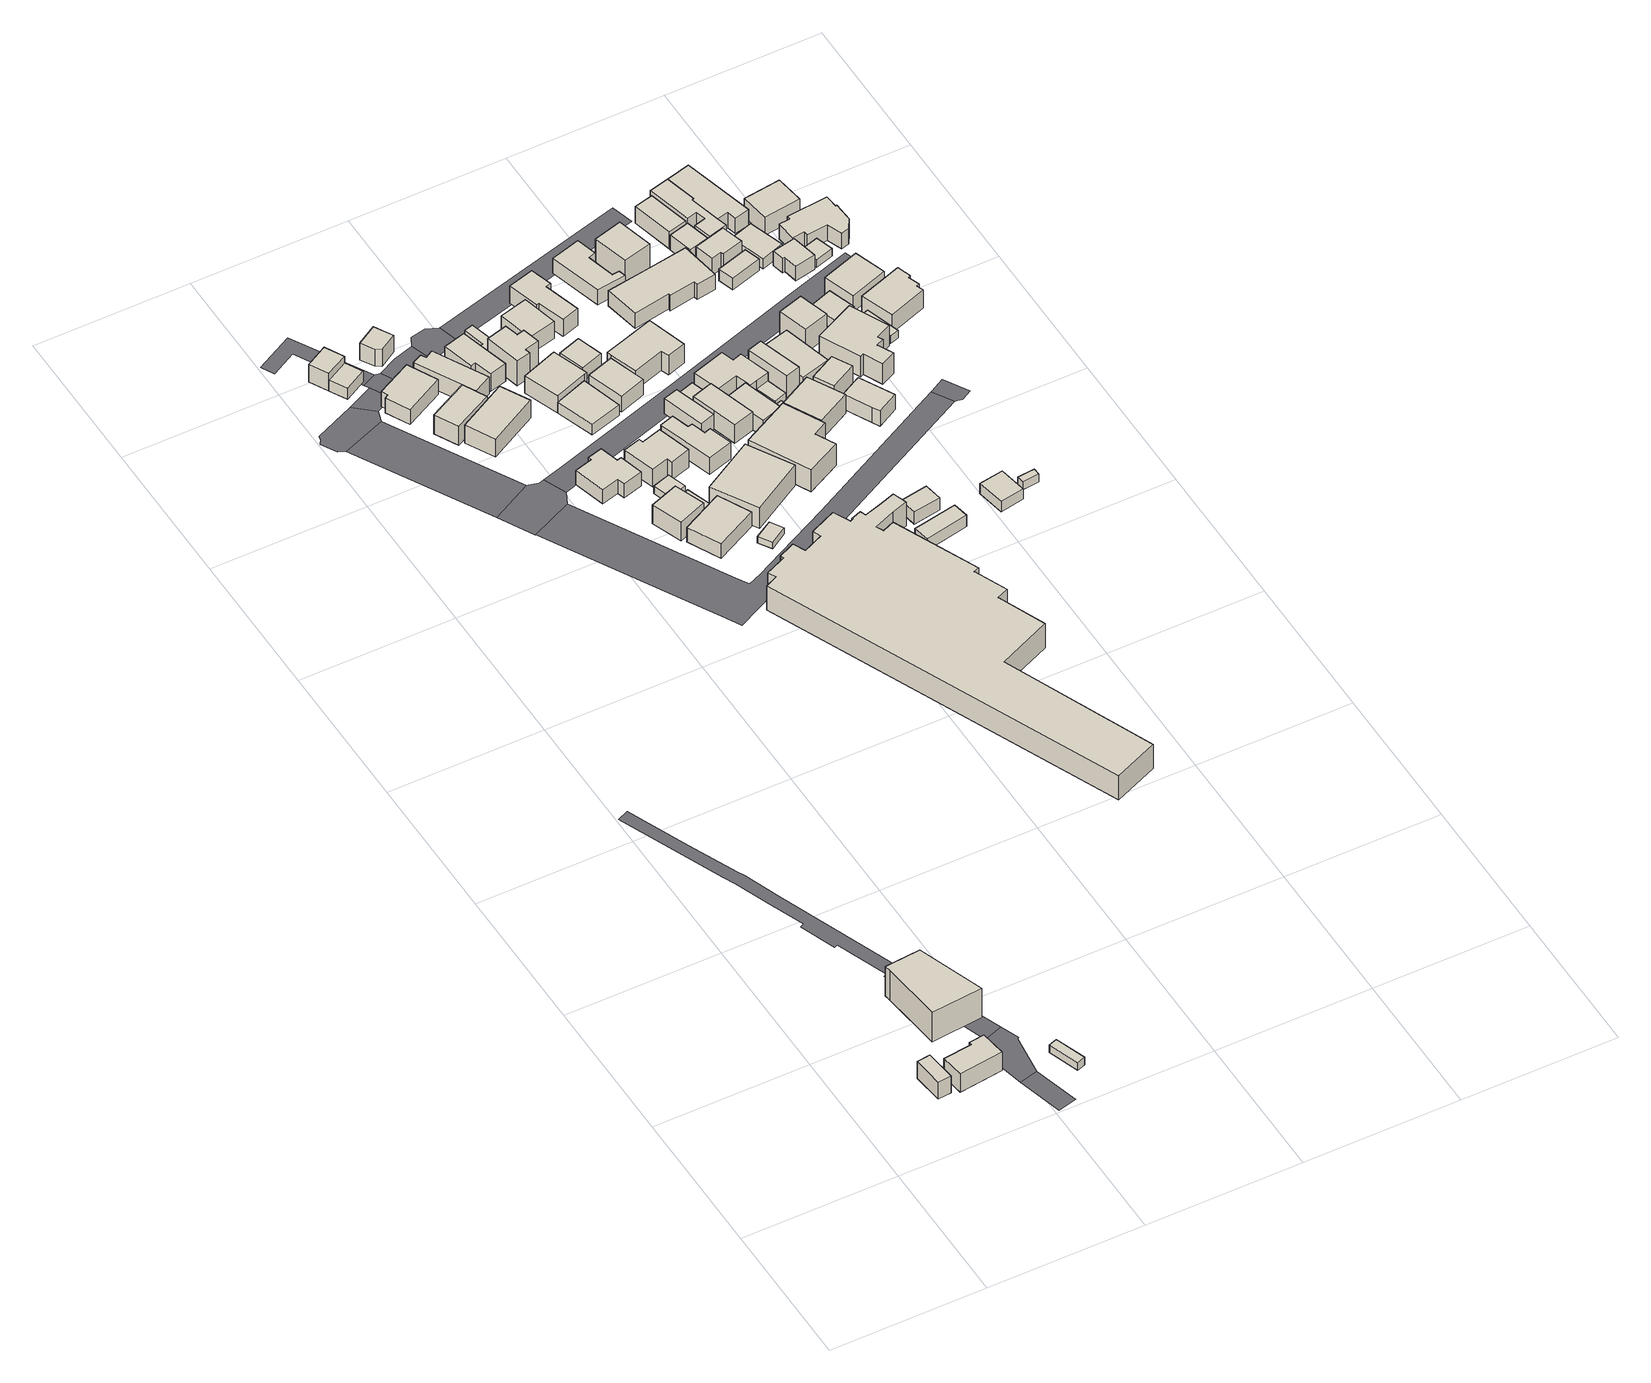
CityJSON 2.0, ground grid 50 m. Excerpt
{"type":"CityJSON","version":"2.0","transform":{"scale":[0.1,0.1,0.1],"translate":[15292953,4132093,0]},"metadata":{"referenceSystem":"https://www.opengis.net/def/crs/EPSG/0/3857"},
"CityObjects":{
"building1":{"type":"Building","attributes":{"measured_height":6.7,"year_of_construction":1989,"storeys_above_ground":2,"usage":"官公庁施設","districts_and_zones_type":"近隣商業地域"},"geometry":[{"type":"Solid","lod":"1","boundaries":[[[[0,1,2,3]],[[0,3,4,5]],[[3,2,6,4]],[[2,1,7,6]],[[1,0,5,7]],[[5,4,6,7]]]]}]},
"building2":{"type":"Building","attributes":{"measured_height":7.9,"year_of_construction":2015,"storeys_above_ground":2,"usage":"住宅","districts_and_zones_type":"近隣商業地域"},"geometry":[{"type":"Solid","lod":"1","boundaries":[[[[8,9,10,11,12,13]],[[8,13,14,15]],[[13,12,16,14]],[[12,11,17,16]],[[11,10,18,17]],[[10,9,19,18]],[[9,8,15,19]],[[15,14,16,17,18,19]]]]}]},
"building3":{"type":"Building","attributes":{"measured_height":14.8,"year_of_construction":1964,"storeys_above_ground":3,"usage":"業務施設","districts_and_zones_type":"準工業地域"},"geometry":[{"type":"Solid","lod":"1","boundaries":[[[[20,21,22,23,24,25]],[[20,25,26,27]],[[25,24,28,26]],[[24,23,29,28]],[[23,22,30,29]],[[22,21,31,30]],[[21,20,27,31]],[[27,26,28,29,30,31]]]]}]},
"building4":{"type":"Building","attributes":{"year_of_construction":2003,"storeys_above_ground":1,"usage":"運輸倉庫施設","districts_and_zones_type":"近隣商業地域"},"geometry":[{"type":"Solid","lod":"1","boundaries":[[[[32,33,34,35]],[[32,35,36,37]],[[35,34,38,36]],[[34,33,39,38]],[[33,32,37,39]],[[37,36,38,39]]]]}]},
"building5":{"type":"Building","attributes":{"measured_height":7.4,"year_of_construction":1968,"storeys_above_ground":2,"usage":"住宅","river_flooding_risk":{"豊川水系豊川":{"depth":1.97,"duration":5.6,"adminType":"国","scale":"L2（想定最大規模）"}},"districts_and_zones_type":"近隣商業地域"},"geometry":[{"type":"Solid","lod":"1","boundaries":[[[[40,41,42,43]],[[40,43,44,45]],[[43,42,46,44]],[[42,41,47,46]],[[41,40,45,47]],[[45,44,46,47]]]]}]},
"building6":{"type":"Building","attributes":{"measured_height":5.3,"year_of_construction":1949,"storeys_above_ground":1,"usage":"業務施設","river_flooding_risk":{"豊川水系豊川":{"depth":2.07,"duration":5.6,"adminType":"国","scale":"L2（想定最大規模）"}},"districts_and_zones_type":"近隣商業地域"},"geometry":[{"type":"Solid","lod":"1","boundaries":[[[[48,49,41,40]],[[48,40,50,51]],[[40,41,52,50]],[[41,49,53,52]],[[49,48,51,53]],[[51,50,52,53]]]]}]},
"building7":{"type":"Building","attributes":{"measured_height":7.7,"river_flooding_risk":{"豊川水系豊川":{"depth":1.54,"duration":4.39,"adminType":"国","scale":"L2（想定最大規模）"}}},"geometry":[{"type":"Solid","lod":"1","boundaries":[[[[54,55,56,57,58,59]],[[54,59,60,61]],[[59,58,62,60]],[[58,57,63,62]],[[57,56,64,63]],[[56,55,65,64]],[[55,54,61,65]],[[61,60,62,63,64,65]]]]}]},
"building8":{"type":"Building","attributes":{"measured_height":8.3,"year_of_construction":2018,"storeys_above_ground":2,"usage":"住宅","river_flooding_risk":{"豊川水系豊川":{"depth":1.65,"duration":4.39,"adminType":"国","scale":"L2（想定最大規模）"}},"districts_and_zones_type":"近隣商業地域"},"geometry":[{"type":"Solid","lod":"1","boundaries":[[[[66,67,68,69]],[[66,69,70,71]],[[69,68,72,70]],[[68,67,73,72]],[[67,66,71,73]],[[71,70,72,73]]]]}]},
"building9":{"type":"Building","attributes":{"measured_height":7.1,"year_of_construction":1974,"storeys_above_ground":2,"usage":"住宅","river_flooding_risk":{"豊川水系豊川":{"depth":1.95,"duration":5.95,"adminType":"国","scale":"L2（想定最大規模）"}},"districts_and_zones_type":"近隣商業地域"},"geometry":[{"type":"Solid","lod":"1","boundaries":[[[[74,75,76,77,78]],[[74,78,79,80]],[[78,77,81,79]],[[77,76,82,81]],[[76,75,83,82]],[[75,74,80,83]],[[80,79,81,82,83]]]]}]},
"building10":{"type":"Building","attributes":{"measured_height":7.7,"year_of_construction":1989,"storeys_above_ground":2,"usage":"住宅","river_flooding_risk":{"豊川水系豊川":{"depth":1.15,"duration":4.39,"adminType":"国","scale":"L2（想定最大規模）"}},"districts_and_zones_type":"近隣商業地域"},"geometry":[{"type":"Solid","lod":"1","boundaries":[[[[84,85,86,87]],[[84,87,88,89]],[[87,86,90,88]],[[86,85,91,90]],[[85,84,89,91]],[[89,88,90,91]]]]}]},
"building11":{"type":"Building","attributes":{"measured_height":7.7,"year_of_construction":1991,"storeys_above_ground":2,"usage":"住宅","river_flooding_risk":{"豊川水系豊川":{"depth":1.65,"duration":4.39,"adminType":"国","scale":"L2（想定最大規模）"}},"districts_and_zones_type":"近隣商業地域"},"geometry":[{"type":"Solid","lod":"1","boundaries":[[[[92,93,94,95,96,97]],[[92,97,98,99]],[[97,96,100,98]],[[96,95,101,100]],[[95,94,102,101]],[[94,93,103,102]],[[93,92,99,103]],[[99,98,100,101,102,103]]]]}]},
"building12":{"type":"Building","attributes":{"measured_height":7,"year_of_construction":1974,"storeys_above_ground":2,"usage":"住宅","river_flooding_risk":{"豊川水系豊川":{"depth":1.05,"duration":2.48,"adminType":"国","scale":"L2（想定最大規模）"}},"districts_and_zones_type":"近隣商業地域"},"geometry":[{"type":"Solid","lod":"1","boundaries":[[[[104,105,106,107,108,109,110,111,112,113]],[[104,113,114,115]],[[113,112,116,114]],[[112,111,117,116]],[[111,110,118,117]],[[110,109,119,118]],[[109,108,120,119]],[[108,107,121,120]],[[107,106,122,121]],[[106,105,123,122]],[[105,104,115,123]],[[115,114,116,117,118,119,120,121,122,123]]]]}]},
"building13":{"type":"Building","attributes":{"measured_height":8.6,"year_of_construction":1977,"storeys_above_ground":2,"usage":"住宅","river_flooding_risk":{"豊川水系豊川":{"depth":0.049,"duration":2.48,"adminType":"国","scale":"L2（想定最大規模）"}},"districts_and_zones_type":"近隣商業地域"},"geometry":[{"type":"Solid","lod":"1","boundaries":[[[[124,125,126,127]],[[124,127,128,129]],[[127,126,130,128]],[[126,125,131,130]],[[125,124,129,131]],[[129,128,130,131]]]]}]},
"building14":{"type":"Building","attributes":{"measured_height":8,"year_of_construction":1986,"storeys_above_ground":2,"usage":"住宅","districts_and_zones_type":"近隣商業地域"},"geometry":[{"type":"Solid","lod":"1","boundaries":[[[[132,133,134,135]],[[132,135,136,137]],[[135,134,138,136]],[[134,133,139,138]],[[133,132,137,139]],[[137,136,138,139]]]]}]},
"building15":{"type":"Building","attributes":{"measured_height":8.4,"river_flooding_risk":{"豊川水系豊川":{"depth":1.84,"duration":4.39,"adminType":"国","scale":"L2（想定最大規模）"}}},"geometry":[{"type":"Solid","lod":"1","boundaries":[[[[140,141,142,143,144,145]],[[140,145,146,147]],[[145,144,148,146]],[[144,143,149,148]],[[143,142,150,149]],[[142,141,151,150]],[[141,140,147,151]],[[147,146,148,149,150,151]]]]}]},
"building16":{"type":"Building","attributes":{"measured_height":2.9,"storeys_above_ground":1,"usage":"住宅","river_flooding_risk":{"豊川水系豊川":{"depth":0.949,"duration":2.48,"adminType":"国","scale":"L2（想定最大規模）"}},"districts_and_zones_type":"近隣商業地域"},"geometry":[{"type":"Solid","lod":"1","boundaries":[[[[152,153,154,155]],[[152,155,156,157]],[[155,154,158,156]],[[154,153,159,158]],[[153,152,157,159]],[[157,156,158,159]]]]}]},
"building17":{"type":"Building","attributes":{"measured_height":10.8,"year_of_construction":1918,"storeys_above_ground":1,"usage":"運輸倉庫施設","districts_and_zones_type":"商業地域"},"geometry":[{"type":"Solid","lod":"1","boundaries":[[[[160,161,162,163,164,165,166,167,168,169,170,171,172,173,174,175,176,177,178,179,180,181,182,183,184,185,186,187,188,189]],[[160,189,190,191]],[[189,188,192,190]],[[188,187,193,192]],[[187,186,194,193]],[[186,185,195,194]],[[185,184,196,195]],[[184,183,197,196]],[[183,182,198,197]],[[182,181,199,198]],[[181,180,200,199]],[[180,179,201,200]],[[179,178,202,201]],[[178,177,203,202]],[[177,176,204,203]],[[176,175,205,204]],[[175,174,206,205]],[[174,173,207,206]],[[173,172,208,207]],[[172,171,209,208]],[[171,170,210,209]],[[170,169,211,210]],[[169,168,212,211]],[[168,167,213,212]],[[167,166,214,213]],[[166,165,215,214]],[[165,164,216,215]],[[164,163,217,216]],[[163,162,218,217]],[[162,161,219,218]],[[161,160,191,219]],[[191,190,192,193,194,195,196,197,198,199,200,201,202,203,204,205,206,207,208,209,210,211,212,213,214,215,216,217,218,219]]]]}]},
"building18":{"type":"Building","attributes":{"measured_height":4.9,"storeys_above_ground":1,"usage":"住宅","river_flooding_risk":{"豊川水系豊川":{"depth":0.449,"duration":2.48,"adminType":"国","scale":"L2（想定最大規模）"}},"districts_and_zones_type":"近隣商業地域"},"geometry":[{"type":"Solid","lod":"1","boundaries":[[[[220,221,222,223]],[[220,223,224,225]],[[223,222,226,224]],[[222,221,227,226]],[[221,220,225,227]],[[225,224,226,227]]]]}]},
"building19":{"type":"Building","attributes":{"measured_height":7.7,"river_flooding_risk":{"豊川水系豊川":{"depth":0.949,"duration":2.48,"adminType":"国","scale":"L2（想定最大規模）"}}},"geometry":[{"type":"Solid","lod":"1","boundaries":[[[[228,229,230,231,232,233,234,235]],[[228,235,236,237]],[[235,234,238,236]],[[234,233,239,238]],[[233,232,240,239]],[[232,231,241,240]],[[231,230,242,241]],[[230,229,243,242]],[[229,228,237,243]],[[237,236,238,239,240,241,242,243]]]]}]},
"building20":{"type":"Building","attributes":{"measured_height":3.1,"storeys_above_ground":1,"usage":"商業施設","districts_and_zones_type":"近隣商業地域"},"geometry":[{"type":"Solid","lod":"1","boundaries":[[[[244,245,246,247]],[[244,247,248,249]],[[247,246,250,248]],[[246,245,251,250]],[[245,244,249,251]],[[249,248,250,251]]]]}]},
"building21":{"type":"Building","attributes":{"measured_height":3,"storeys_above_ground":1,"usage":"住宅","river_flooding_risk":{"豊川水系豊川":{"depth":1.85,"duration":3.98,"adminType":"国","scale":"L2（想定最大規模）"}},"districts_and_zones_type":"近隣商業地域"},"geometry":[{"type":"Solid","lod":"1","boundaries":[[[[252,253,254,255,256,257]],[[252,257,258,259]],[[257,256,260,258]],[[256,255,261,260]],[[255,254,262,261]],[[254,253,263,262]],[[253,252,259,263]],[[259,258,260,261,262,263]]]]}]},
"building22":{"type":"Building","attributes":{"measured_height":10.3,"year_of_construction":1975,"storeys_above_ground":3,"usage":"住宅","river_flooding_risk":{"豊川水系豊川":{"depth":1.75,"duration":3.98,"adminType":"国","scale":"L2（想定最大規模）"}},"districts_and_zones_type":"近隣商業地域"},"geometry":[{"type":"Solid","lod":"1","boundaries":[[[[264,265,266,267,268,269,270,271]],[[264,271,272,273]],[[271,270,274,272]],[[270,269,275,274]],[[269,268,276,275]],[[268,267,277,276]],[[267,266,278,277]],[[266,265,279,278]],[[265,264,273,279]],[[273,272,274,275,276,277,278,279]]]]}]},
"building23":{"type":"Building","attributes":{"measured_height":5.1,"storeys_above_ground":1,"usage":"商業施設","river_flooding_risk":{"豊川水系豊川":{"depth":1.35,"duration":3.61,"adminType":"国","scale":"L2（想定最大規模）"}},"districts_and_zones_type":"近隣商業地域"},"geometry":[{"type":"Solid","lod":"1","boundaries":[[[[280,281,282,283]],[[280,283,284,285]],[[283,282,286,284]],[[282,281,287,286]],[[281,280,285,287]],[[285,284,286,287]]]]}]},
"building24":{"type":"Building","attributes":{"measured_height":6.8,"river_flooding_risk":{"豊川水系豊川":{"depth":1.25,"duration":3.98,"adminType":"国","scale":"L2（想定最大規模）"}}},"geometry":[{"type":"Solid","lod":"1","boundaries":[[[[288,283,282,289,290]],[[288,290,291,292]],[[290,289,293,291]],[[289,282,294,293]],[[282,283,295,294]],[[283,288,292,295]],[[292,291,293,294,295]]]]}]},
"building25":{"type":"Building","attributes":{"measured_height":8.8,"year_of_construction":1989,"storeys_above_ground":2,"usage":"商業施設","river_flooding_risk":{"豊川水系豊川":{"depth":0.157,"duration":1.46,"adminType":"国","scale":"L2（想定最大規模）"}},"districts_and_zones_type":"近隣商業地域"},"geometry":[{"type":"Solid","lod":"1","boundaries":[[[[296,297,298,299]],[[296,299,300,301]],[[299,298,302,300]],[[298,297,303,302]],[[297,296,301,303]],[[301,300,302,303]]]]}]},
"building26":{"type":"Building","attributes":{"measured_height":7.8,"year_of_construction":2004,"storeys_above_ground":2,"usage":"住宅","river_flooding_risk":{"豊川水系豊川":{"depth":1.16,"duration":1.46,"adminType":"国","scale":"L2（想定最大規模）"}},"districts_and_zones_type":"近隣商業地域"},"geometry":[{"type":"Solid","lod":"1","boundaries":[[[[304,305,306,307,308,309,310,311]],[[304,311,312,313]],[[311,310,314,312]],[[310,309,315,314]],[[309,308,316,315]],[[308,307,317,316]],[[307,306,318,317]],[[306,305,319,318]],[[305,304,313,319]],[[313,312,314,315,316,317,318,319]]]]}]},
"building27":{"type":"Building","attributes":{"measured_height":7.1,"year_of_construction":2014,"storeys_above_ground":2,"usage":"住宅","river_flooding_risk":{"豊川水系豊川":{"depth":1.75,"duration":3.98,"adminType":"国","scale":"L2（想定最大規模）"}},"districts_and_zones_type":"近隣商業地域"},"geometry":[{"type":"Solid","lod":"1","boundaries":[[[[320,321,322,323]],[[320,323,324,325]],[[323,322,326,324]],[[322,321,327,326]],[[321,320,325,327]],[[325,324,326,327]]]]}]},
"building28":{"type":"Building","attributes":{"measured_height":6.5,"year_of_construction":1966,"storeys_above_ground":1,"usage":"共同住宅","river_flooding_risk":{"豊川水系豊川":{"depth":1.35,"duration":3.61,"adminType":"国","scale":"L2（想定最大規模）"}},"districts_and_zones_type":"近隣商業地域"},"geometry":[{"type":"Solid","lod":"1","boundaries":[[[[328,329,330,331,332]],[[328,332,333,334]],[[332,331,335,333]],[[331,330,336,335]],[[330,329,337,336]],[[329,328,334,337]],[[334,333,335,336,337]]]]}]},
"building29":{"type":"Building","attributes":{"measured_height":6.1,"year_of_construction":1956,"storeys_above_ground":2,"usage":"住宅","river_flooding_risk":{"豊川水系豊川":{"depth":1.55,"duration":3.98,"adminType":"国","scale":"L2（想定最大規模）"}},"districts_and_zones_type":"近隣商業地域"},"geometry":[{"type":"Solid","lod":"1","boundaries":[[[[338,339,340,341]],[[338,341,342,343]],[[341,340,344,342]],[[340,339,345,344]],[[339,338,343,345]],[[343,342,344,345]]]]}]},
"building30":{"type":"Building","attributes":{"measured_height":6.6,"year_of_construction":1966,"storeys_above_ground":1,"usage":"住宅","river_flooding_risk":{"豊川水系豊川":{"depth":1.16,"duration":3.64,"adminType":"国","scale":"L2（想定最大規模）"}},"districts_and_zones_type":"近隣商業地域"},"geometry":[{"type":"Solid","lod":"1","boundaries":[[[[346,347,348,349,350]],[[346,350,351,352]],[[350,349,353,351]],[[349,348,354,353]],[[348,347,355,354]],[[347,346,352,355]],[[352,351,353,354,355]]]]}]},
"building31":{"type":"Building","attributes":{"measured_height":7.5,"year_of_construction":1960,"storeys_above_ground":2,"usage":"住宅","river_flooding_risk":{"豊川水系豊川":{"depth":1.97,"duration":5.02,"adminType":"国","scale":"L2（想定最大規模）"}},"districts_and_zones_type":"近隣商業地域"},"geometry":[{"type":"Solid","lod":"1","boundaries":[[[[356,357,358,359,360,361,362,363]],[[356,363,364,365]],[[363,362,366,364]],[[362,361,367,366]],[[361,360,368,367]],[[360,359,369,368]],[[359,358,370,369]],[[358,357,371,370]],[[357,356,365,371]],[[365,364,366,367,368,369,370,371]]]]}]},
"building32":{"type":"Building","attributes":{"measured_height":7.5,"storeys_above_ground":1,"usage":"住宅","river_flooding_risk":{"豊川水系豊川":{"depth":1.46,"duration":3.64,"adminType":"国","scale":"L2（想定最大規模）"}},"districts_and_zones_type":"近隣商業地域"},"geometry":[{"type":"Solid","lod":"1","boundaries":[[[[372,346,350,373]],[[372,373,374,375]],[[373,350,376,374]],[[350,346,377,376]],[[346,372,375,377]],[[375,374,376,377]]]]}]},
"building33":{"type":"Building","attributes":{"measured_height":8.6,"year_of_construction":1979,"storeys_above_ground":2,"usage":"住宅","river_flooding_risk":{"豊川水系豊川":{"depth":1.16,"duration":3.64,"adminType":"国","scale":"L2（想定最大規模）"}},"districts_and_zones_type":"近隣商業地域"},"geometry":[{"type":"Solid","lod":"1","boundaries":[[[[378,379,380,381,382,383,384]],[[378,384,385,386]],[[384,383,387,385]],[[383,382,388,387]],[[382,381,389,388]],[[381,380,390,389]],[[380,379,391,390]],[[379,378,386,391]],[[386,385,387,388,389,390,391]]]]}]},
"building34":{"type":"Building","attributes":{"measured_height":8.2,"year_of_construction":1981,"storeys_above_ground":2,"usage":"業務施設","river_flooding_risk":{"豊川水系豊川":{"depth":1.37,"duration":4.07,"adminType":"国","scale":"L2（想定最大規模）"}},"districts_and_zones_type":"近隣商業地域"},"geometry":[{"type":"Solid","lod":"1","boundaries":[[[[392,393,394,328,332,395,396]],[[392,396,397,398]],[[396,395,399,397]],[[395,332,400,399]],[[332,328,401,400]],[[328,394,402,401]],[[394,393,403,402]],[[393,392,398,403]],[[398,397,399,400,401,402,403]]]]}]},
"building35":{"type":"Building","attributes":{"measured_height":10.5,"year_of_construction":1997,"storeys_above_ground":3,"usage":"業務施設","river_flooding_risk":{"豊川水系豊川":{"depth":0.257,"duration":1.46,"adminType":"国","scale":"L2（想定最大規模）"}},"districts_and_zones_type":"近隣商業地域"},"geometry":[{"type":"Solid","lod":"1","boundaries":[[[[404,405,406,407,408,409]],[[404,409,410,411]],[[409,408,412,410]],[[408,407,413,412]],[[407,406,414,413]],[[406,405,415,414]],[[405,404,411,415]],[[411,410,412,413,414,415]]]]}]},
"building36":{"type":"Building","attributes":{"measured_height":4.6,"storeys_above_ground":1,"usage":"運輸倉庫施設","districts_and_zones_type":"商業地域"},"geometry":[{"type":"Solid","lod":"1","boundaries":[[[[416,417,418,419]],[[416,419,420,421]],[[419,418,422,420]],[[418,417,423,422]],[[417,416,421,423]],[[421,420,422,423]]]]}]},
"building37":{"type":"Building","attributes":{"measured_height":7.6,"year_of_construction":1984,"storeys_above_ground":2,"usage":"住宅","river_flooding_risk":{"豊川水系豊川":{"depth":1.16,"duration":3.64,"adminType":"国","scale":"L2（想定最大規模）"}},"districts_and_zones_type":"近隣商業地域"},"geometry":[{"type":"Solid","lod":"1","boundaries":[[[[424,425,426,427,428,429]],[[424,429,430,431]],[[429,428,432,430]],[[428,427,433,432]],[[427,426,434,433]],[[426,425,435,434]],[[425,424,431,435]],[[431,430,432,433,434,435]]]]}]},
"building38":{"type":"Building","attributes":{"measured_height":4.8,"storeys_above_ground":1,"usage":"運輸倉庫施設","districts_and_zones_type":"商業地域"},"geometry":[{"type":"Solid","lod":"1","boundaries":[[[[436,437,438,439]],[[436,439,440,441]],[[439,438,442,440]],[[438,437,443,442]],[[437,436,441,443]],[[441,440,442,443]]]]}]},
"building39":{"type":"Building","attributes":{"measured_height":7.9,"river_flooding_risk":{"豊川水系豊川":{"depth":1.36,"duration":3.64,"adminType":"国","scale":"L2（想定最大規模）"}}},"geometry":[{"type":"Solid","lod":"1","boundaries":[[[[444,445,446,447,448,449,450,451,452,453,454]],[[444,454,455,456]],[[454,453,457,455]],[[453,452,458,457]],[[452,451,459,458]],[[451,450,460,459]],[[450,449,461,460]],[[449,448,462,461]],[[448,447,463,462]],[[447,446,464,463]],[[446,445,465,464]],[[445,444,456,465]],[[456,455,457,458,459,460,461,462,463,464,465]]]]}]},
"building40":{"type":"Building","attributes":{"measured_height":3.4,"river_flooding_risk":{"豊川水系豊川":{"depth":0.975,"adminType":"国","scale":"L2（想定最大規模）"}}},"geometry":[{"type":"Solid","lod":"1","boundaries":[[[[466,467,468,469]],[[466,469,470,471]],[[469,468,472,470]],[[468,467,473,472]],[[467,466,471,473]],[[471,470,472,473]]]]}]},
"building41":{"type":"Building","attributes":{"measured_height":6.8,"river_flooding_risk":{"豊川水系豊川":{"depth":1.97,"duration":5.05,"adminType":"国","scale":"L2（想定最大規模）"}}},"geometry":[{"type":"Solid","lod":"1","boundaries":[[[[474,475,476,477,478,479,480,481]],[[474,481,482,483]],[[481,480,484,482]],[[480,479,485,484]],[[479,478,486,485]],[[478,477,487,486]],[[477,476,488,487]],[[476,475,489,488]],[[475,474,483,489]],[[483,482,484,485,486,487,488,489]]]]}]},
"building42":{"type":"Building","attributes":{"measured_height":3.9,"year_of_construction":1966,"storeys_above_ground":1,"usage":"住宅","river_flooding_risk":{"豊川水系豊川":{"depth":1.19,"duration":3.3,"adminType":"国","scale":"L2（想定最大規模）"}},"districts_and_zones_type":"近隣商業地域"},"geometry":[{"type":"Solid","lod":"1","boundaries":[[[[490,491,492,493]],[[490,493,494,495]],[[493,492,496,494]],[[492,491,497,496]],[[491,490,495,497]],[[495,494,496,497]]]]}]},
"building43":{"type":"Building","attributes":{"measured_height":8.8,"year_of_construction":1989,"storeys_above_ground":2,"usage":"住宅","river_flooding_risk":{"豊川水系豊川":{"depth":0.175,"adminType":"国","scale":"L2（想定最大規模）"}},"districts_and_zones_type":"近隣商業地域"},"geometry":[{"type":"Solid","lod":"1","boundaries":[[[[498,499,500,501]],[[498,501,502,503]],[[501,500,504,502]],[[500,499,505,504]],[[499,498,503,505]],[[503,502,504,505]]]]}]},
"building44":{"type":"Building","attributes":{"measured_height":9.6,"river_flooding_risk":{"豊川水系豊川":{"depth":1.29,"duration":3.3,"adminType":"国","scale":"L2（想定最大規模）"}}},"geometry":[{"type":"Solid","lod":"1","boundaries":[[[[506,507,508,509]],[[506,509,510,511]],[[509,508,512,510]],[[508,507,513,512]],[[507,506,511,513]],[[511,510,512,513]]]]}]},
"building45":{"type":"Building","attributes":{"measured_height":7.2,"river_flooding_risk":{"豊川水系豊川":{"depth":1.67,"duration":4.07,"adminType":"国","scale":"L2（想定最大規模）"}}},"geometry":[{"type":"Solid","lod":"1","boundaries":[[[[514,515,516,517,518,519,520,521,522]],[[514,522,523,524]],[[522,521,525,523]],[[521,520,526,525]],[[520,519,527,526]],[[519,518,528,527]],[[518,517,529,528]],[[517,516,530,529]],[[516,515,531,530]],[[515,514,524,531]],[[524,523,525,526,527,528,529,530,531]]]]}]},
"building46":{"type":"Building","attributes":{"measured_height":13.9,"year_of_construction":1985,"storeys_above_ground":3,"usage":"住宅","river_flooding_risk":{"豊川水系豊川":{"depth":1.57,"duration":5.05,"adminType":"国","scale":"L2（想定最大規模）"}},"districts_and_zones_type":"近隣商業地域"},"geometry":[{"type":"Solid","lod":"1","boundaries":[[[[532,533,534,535]],[[532,535,536,537]],[[535,534,538,536]],[[534,533,539,538]],[[533,532,537,539]],[[537,536,538,539]]]]}]},
"building47":{"type":"Building","attributes":{"measured_height":4.5,"storeys_above_ground":1,"usage":"運輸倉庫施設","districts_and_zones_type":"商業地域"},"geometry":[{"type":"Solid","lod":"1","boundaries":[[[[540,541,542,543]],[[540,543,544,545]],[[543,542,546,544]],[[542,541,547,546]],[[541,540,545,547]],[[545,544,546,547]]]]}]},
"building48":{"type":"Building","attributes":{"measured_height":7.1,"year_of_construction":1965,"storeys_above_ground":2,"usage":"住宅","river_flooding_risk":{"豊川水系豊川":{"depth":1.29,"duration":3.3,"adminType":"国","scale":"L2（想定最大規模）"}},"districts_and_zones_type":"近隣商業地域"},"geometry":[{"type":"Solid","lod":"1","boundaries":[[[[548,549,550,551]],[[548,551,552,553]],[[551,550,554,552]],[[550,549,555,554]],[[549,548,553,555]],[[553,552,554,555]]]]}]},
"building49":{"type":"Building","attributes":{"measured_height":8.4,"year_of_construction":1996,"storeys_above_ground":2,"usage":"住宅","river_flooding_risk":{"豊川水系豊川":{"depth":0.475,"adminType":"国","scale":"L2（想定最大規模）"}},"districts_and_zones_type":"近隣商業地域"},"geometry":[{"type":"Solid","lod":"1","boundaries":[[[[556,557,558,559]],[[556,559,560,561]],[[559,558,562,560]],[[558,557,563,562]],[[557,556,561,563]],[[561,560,562,563]]]]}]},
"building50":{"type":"Building","attributes":{"measured_height":6.9,"year_of_construction":1984,"storeys_above_ground":2,"usage":"住宅","river_flooding_risk":{"豊川水系豊川":{"depth":0.075,"adminType":"国","scale":"L2（想定最大規模）"}},"districts_and_zones_type":"近隣商業地域"},"geometry":[{"type":"Solid","lod":"1","boundaries":[[[[564,565,566,567,568]],[[564,568,569,570]],[[568,567,571,569]],[[567,566,572,571]],[[566,565,573,572]],[[565,564,570,573]],[[570,569,571,572,573]]]]}]},
"building51":{"type":"Building","attributes":{"measured_height":3.1},"geometry":[{"type":"Solid","lod":"1","boundaries":[[[[574,575,576,577]],[[574,577,578,579]],[[577,576,580,578]],[[576,575,581,580]],[[575,574,579,581]],[[579,578,580,581]]]]}]},
"building52":{"type":"Building","attributes":{"measured_height":9.5,"year_of_construction":2009,"storeys_above_ground":3,"usage":"住宅","river_flooding_risk":{"豊川水系豊川":{"depth":1.39,"duration":3.3,"adminType":"国","scale":"L2（想定最大規模）"}},"districts_and_zones_type":"近隣商業地域"},"geometry":[{"type":"Solid","lod":"1","boundaries":[[[[582,583,584,585]],[[582,585,586,587]],[[585,584,588,586]],[[584,583,589,588]],[[583,582,587,589]],[[587,586,588,589]]]]}]},
"building53":{"type":"Building","attributes":{"measured_height":7.8,"storeys_above_ground":2,"usage":"商業施設","river_flooding_risk":{"豊川水系豊川":{"depth":1.78,"duration":4.36,"adminType":"国","scale":"L2（想定最大規模）"}},"districts_and_zones_type":"近隣商業地域"},"geometry":[{"type":"Solid","lod":"1","boundaries":[[[[590,591,592,593]],[[590,593,594,595]],[[593,592,596,594]],[[592,591,597,596]],[[591,590,595,597]],[[595,594,596,597]]]]}]},
"building54":{"type":"Building","attributes":{"measured_height":7.2,"year_of_construction":1989,"storeys_above_ground":2,"usage":"商業施設","river_flooding_risk":{"豊川水系豊川":{"depth":1.68,"duration":4.36,"adminType":"国","scale":"L2（想定最大規模）"}},"districts_and_zones_type":"近隣商業地域"},"geometry":[{"type":"Solid","lod":"1","boundaries":[[[[598,599,600,601]],[[598,601,602,603]],[[601,600,604,602]],[[600,599,605,604]],[[599,598,603,605]],[[603,602,604,605]]]]}]},
"building55":{"type":"Building","attributes":{"measured_height":9.3,"year_of_construction":2006,"storeys_above_ground":2,"usage":"住宅","river_flooding_risk":{"豊川水系豊川":{"depth":0.686,"duration":3.3,"adminType":"国","scale":"L2（想定最大規模）"}},"districts_and_zones_type":"近隣商業地域"},"geometry":[{"type":"Solid","lod":"1","boundaries":[[[[606,607,608,609,610,611,612,613,614,615]],[[606,615,616,617]],[[615,614,618,616]],[[614,613,619,618]],[[613,612,620,619]],[[612,611,621,620]],[[611,610,622,621]],[[610,609,623,622]],[[609,608,624,623]],[[608,607,625,624]],[[607,606,617,625]],[[617,616,618,619,620,621,622,623,624,625]]]]}]},
"building56":{"type":"Building","attributes":{"measured_height":7,"river_flooding_risk":{"豊川水系豊川":{"depth":1.59,"duration":3.91,"adminType":"国","scale":"L2（想定最大規模）"}}},"geometry":[{"type":"Solid","lod":"1","boundaries":[[[[626,627,628,629]],[[626,629,630,631]],[[629,628,632,630]],[[628,627,633,632]],[[627,626,631,633]],[[631,630,632,633]]]]}]},
"building57":{"type":"Building","attributes":{"measured_height":7.3,"year_of_construction":2018,"storeys_above_ground":2,"usage":"住宅","river_flooding_risk":{"豊川水系豊川":{"depth":1.49,"duration":3.91,"adminType":"国","scale":"L2（想定最大規模）"}},"districts_and_zones_type":"近隣商業地域"},"geometry":[{"type":"Solid","lod":"1","boundaries":[[[[634,635,636,637,638,639]],[[634,639,640,641]],[[639,638,642,640]],[[638,637,643,642]],[[637,636,644,643]],[[636,635,645,644]],[[635,634,641,645]],[[641,640,642,643,644,645]]]]}]},
"building58":{"type":"Building","attributes":{"measured_height":7.3,"river_flooding_risk":{"豊川水系豊川":{"depth":1.68,"duration":4.36,"adminType":"国","scale":"L2（想定最大規模）"}}},"geometry":[{"type":"Solid","lod":"1","boundaries":[[[[646,647,648,649,650,651,652,653,654,655,656]],[[646,656,657,658]],[[656,655,659,657]],[[655,654,660,659]],[[654,653,661,660]],[[653,652,662,661]],[[652,651,663,662]],[[651,650,664,663]],[[650,649,665,664]],[[649,648,666,665]],[[648,647,667,666]],[[647,646,658,667]],[[658,657,659,660,661,662,663,664,665,666,667]]]]}]},
"building59":{"type":"Building","attributes":{"measured_height":5.4,"year_of_construction":2020,"storeys_above_ground":1,"usage":"住宅","river_flooding_risk":{"豊川水系豊川":{"depth":1.49,"duration":2.8,"adminType":"国","scale":"L2（想定最大規模）"}},"districts_and_zones_type":"近隣商業地域"},"geometry":[{"type":"Solid","lod":"1","boundaries":[[[[668,669,670,671]],[[668,671,672,673]],[[671,670,674,672]],[[670,669,675,674]],[[669,668,673,675]],[[673,672,674,675]]]]}]},
"building60":{"type":"Building","attributes":{"measured_height":4.7,"year_of_construction":1982,"storeys_above_ground":1,"usage":"店舗等併用住宅","river_flooding_risk":{"豊川水系豊川":{"depth":1.39,"duration":3.91,"adminType":"国","scale":"L2（想定最大規模）"}},"districts_and_zones_type":"近隣商業地域"},"geometry":[{"type":"Solid","lod":"1","boundaries":[[[[676,677,678,679]],[[676,679,680,681]],[[679,678,682,680]],[[678,677,683,682]],[[677,676,681,683]],[[681,680,682,683]]]]}]},
"building61":{"type":"Building","attributes":{"measured_height":3.6,"year_of_construction":2004,"storeys_above_ground":1,"usage":"住宅","river_flooding_risk":{"豊川水系豊川":{"depth":0.19,"duration":2.8,"adminType":"国","scale":"L2（想定最大規模）"}},"districts_and_zones_type":"近隣商業地域"},"geometry":[{"type":"Solid","lod":"1","boundaries":[[[[684,685,686,687]],[[684,687,688,689]],[[687,686,690,688]],[[686,685,691,690]],[[685,684,689,691]],[[689,688,690,691]]]]}]},
"building62":{"type":"Building","attributes":{"measured_height":6.1,"river_flooding_risk":{"豊川水系豊川":{"depth":1.39,"duration":4.09,"adminType":"国","scale":"L2（想定最大規模）"}}},"geometry":[{"type":"Solid","lod":"1","boundaries":[[[[692,693,694,695,696,697]],[[692,697,698,699]],[[697,696,700,698]],[[696,695,701,700]],[[695,694,702,701]],[[694,693,703,702]],[[693,692,699,703]],[[699,698,700,701,702,703]]]]}]},
"building63":{"type":"Building","attributes":{"measured_height":6.8,"river_flooding_risk":{"豊川水系豊川":{"depth":1.58,"duration":4.36,"adminType":"国","scale":"L2（想定最大規模）"}}},"geometry":[{"type":"Solid","lod":"1","boundaries":[[[[704,705,706,648,647,646,656,707]],[[704,707,708,709]],[[707,656,657,708]],[[656,646,658,657]],[[646,647,667,658]],[[647,648,666,667]],[[648,706,710,666]],[[706,705,711,710]],[[705,704,709,711]],[[709,708,657,658,667,666,710,711]]]]}]},
"building64":{"type":"Building","attributes":{"measured_height":7.2,"year_of_construction":2007,"storeys_above_ground":2,"usage":"住宅","river_flooding_risk":{"豊川水系豊川":{"depth":1.49,"duration":2.8,"adminType":"国","scale":"L2（想定最大規模）"}},"districts_and_zones_type":"近隣商業地域"},"geometry":[{"type":"Solid","lod":"1","boundaries":[[[[712,713,714,715]],[[712,715,716,717]],[[715,714,718,716]],[[714,713,719,718]],[[713,712,717,719]],[[717,716,718,719]]]]}]},
"building65":{"type":"Building","attributes":{"measured_height":8.1,"year_of_construction":1982,"storeys_above_ground":2,"usage":"住宅","river_flooding_risk":{"豊川水系豊川":{"depth":0.99,"duration":2.8,"adminType":"国","scale":"L2（想定最大規模）"}},"districts_and_zones_type":"近隣商業地域"},"geometry":[{"type":"Solid","lod":"1","boundaries":[[[[720,721,722,723,724,725,726,727]],[[720,727,728,729]],[[727,726,730,728]],[[726,725,731,730]],[[725,724,732,731]],[[724,723,733,732]],[[723,722,734,733]],[[722,721,735,734]],[[721,720,729,735]],[[729,728,730,731,732,733,734,735]]]]}]},
"building66":{"type":"Building","attributes":{"measured_height":4.6,"year_of_construction":1955,"storeys_above_ground":1,"usage":"住宅","river_flooding_risk":{"豊川水系豊川":{"depth":1.59,"duration":4.09,"adminType":"国","scale":"L2（想定最大規模）"}},"districts_and_zones_type":"近隣商業地域"},"geometry":[{"type":"Solid","lod":"1","boundaries":[[[[736,737,738,739]],[[736,739,740,741]],[[739,738,742,740]],[[738,737,743,742]],[[737,736,741,743]],[[741,740,742,743]]]]}]},
"building67":{"type":"Building","attributes":{"measured_height":7.9,"river_flooding_risk":{"豊川水系豊川":{"depth":1.69,"duration":4.27,"adminType":"国","scale":"L2（想定最大規模）"}}},"geometry":[{"type":"Solid","lod":"1","boundaries":[[[[744,745,746,747]],[[744,747,748,749]],[[747,746,750,748]],[[746,745,751,750]],[[745,744,749,751]],[[749,748,750,751]]]]}]},
"building68":{"type":"Building","attributes":{"measured_height":7.2,"river_flooding_risk":{"豊川水系豊川":{"depth":1.49,"duration":4.09,"adminType":"国","scale":"L2（想定最大規模）"}}},"geometry":[{"type":"Solid","lod":"1","boundaries":[[[[752,753,754,755,756,757,758,759,760,761,762,763,764]],[[752,764,765,766]],[[764,763,767,765]],[[763,762,768,767]],[[762,761,769,768]],[[761,760,770,769]],[[760,759,771,770]],[[759,758,772,771]],[[758,757,773,772]],[[757,756,774,773]],[[756,755,775,774]],[[755,754,776,775]],[[754,753,777,776]],[[753,752,766,777]],[[766,765,767,768,769,770,771,772,773,774,775,776,777]]]]}]},
"road1":{"type":"Road","geometry":[{"type":"MultiSurface","lod":"1","boundaries":[[[778,779,780,781]]]}]},
"road2":{"type":"Road","geometry":[{"type":"MultiSurface","lod":"1","boundaries":[[[782,783,784,785,786,787,788,789,790,791,792,793,794,795,796,797,798,799]]]}]},
"road3":{"type":"Road","geometry":[{"type":"MultiSurface","lod":"1","boundaries":[[[800,796,795,801,802,803,780,779,804]]]}]},
"road4":{"type":"Road","geometry":[{"type":"MultiSurface","lod":"1","boundaries":[[[805,806,807,808,809,810,811,812]]]}]},
"road5":{"type":"Road","geometry":[{"type":"MultiSurface","lod":"1","boundaries":[[[813,812,811,814]]]}]},
"road6":{"type":"Road","geometry":[{"type":"MultiSurface","lod":"1","boundaries":[[[815,816,817,818,819,820]]]}]},
"road7":{"type":"Road","geometry":[{"type":"MultiSurface","lod":"1","boundaries":[[[821,822,806,805]]]}]},
"road8":{"type":"Road","geometry":[{"type":"MultiSurface","lod":"1","boundaries":[[[823,813,814,824,825,826,827]]]}]},
"road9":{"type":"Road","geometry":[{"type":"MultiSurface","lod":"1","boundaries":[[[828,815,820,822,821,829]]]}]},
"road10":{"type":"Road","geometry":[{"type":"MultiSurface","lod":"1","boundaries":[[[830,831,832,828,829,833]]]}]},
"road11":{"type":"Road","geometry":[{"type":"MultiSurface","lod":"1","boundaries":[[[834,835,836,831,830,837]]]}]},
"road12":{"type":"Road","geometry":[{"type":"MultiSurface","lod":"1","boundaries":[[[838,825,824,839,840,841,842,843,844,845,846,847,848,849,850,851]]]}]},
"road13":{"type":"Road","geometry":[{"type":"MultiSurface","lod":"1","boundaries":[[[852,853,834,837]]]}]},
"road14":{"type":"Road","geometry":[{"type":"MultiSurface","lod":"1","boundaries":[[[854,855,856,857,858,827,826]]]}]},
"road15":{"type":"Road","geometry":[{"type":"MultiSurface","lod":"1","boundaries":[[[859,860,861,847,846,862,863,864,865]]]}]}
},
"vertices":[
[245,140,84],[202,135,84],[191,235,84],[234,240,84],[234,240,150],[245,140,150],[191,235,150],[202,135,150],
[412,148,83],[268,130,83],[259,205,83],[352,216,83],[351,226,83],[401,232,83],[401,232,154],[412,148,154],[351,226,154],[352,216,154],[259,205,154],[268,130,154],
[463,354,84],[297,338,84],[296,341,84],[274,539,84],[272,559,84],[387,569,84],[387,569,199],[463,354,199],[272,559,199],[274,539,199],[296,341,199],[297,338,199],
[626,65,72],[599,55,72],[565,155,72],[592,164,72],[592,164,102],[626,65,102],[565,155,102],[599,55,102],
[190,3468,18],[119,3430,18],[88,3489,18],[158,3527,18],[158,3527,86],[190,3468,86],[88,3489,86],[119,3430,86],
[219,3414,18],[149,3376,18],[190,3468,61],[219,3414,61],[119,3430,61],[149,3376,61],
[376,3270,19],[250,3205,19],[213,3279,19],[225,3286,19],[215,3306,19],[328,3364,19],[328,3364,77],[376,3270,77],[215,3306,77],[225,3286,77],[213,3279,77],[250,3205,77],
[453,3131,21],[327,3067,21],[289,3140,21],[416,3205,21],[416,3205,94],[453,3131,94],[289,3140,94],[327,3067,94],
[350,3475,18],[294,3442,18],[277,3453,18],[253,3494,18],[317,3532,18],[317,3532,84],[350,3475,84],[253,3494,84],[277,3453,84],[294,3442,84],
[551,3061,23],[392,2975,23],[344,3065,23],[503,3151,23],[503,3151,93],[551,3061,93],[344,3065,93],[392,2975,93],
[385,3354,19],[411,3369,19],[499,3203,19],[441,3173,19],[344,3354,19],[376,3369,19],[376,3369,86],[385,3354,86],[344,3354,86],[441,3173,86],[499,3203,86],[411,3369,86],
[652,2751,25],[666,2755,25],[687,2679,25],[623,2661,25],[616,2685,25],[560,2669,25],[532,2772,25],[590,2788,25],[587,2799,25],[635,2812,25],[635,2812,80],[652,2751,80],[587,2799,80],[590,2788,80],[532,2772,80],[560,2669,80],[616,2685,80],[623,2661,80],[687,2679,80],[666,2755,80],
[766,2465,33],[674,2430,33],[638,2528,33],[730,2562,33],[730,2562,106],[766,2465,106],[638,2528,106],[674,2430,106],
[868,2378,40],[734,2310,40],[683,2413,40],[817,2481,40],[817,2481,97],[868,2378,97],[683,2413,97],[734,2310,97],
[563,3224,19],[507,3209,19],[491,3267,19],[476,3263,19],[449,3364,19],[520,3384,19],[520,3384,88],[563,3224,88],[449,3364,88],[476,3263,88],[491,3267,88],[507,3209,88],
[777,2590,29],[719,2572,29],[701,2632,29],[758,2650,29],[758,2650,59],[777,2590,59],[701,2632,59],[719,2572,59],
[1063,2166,57],[1073,2170,57],[1071,2173,57],[1104,2185,57],[1111,2167,57],[1165,2183,57],[1218,2201,57],[1233,2156,57],[1181,2138,57],[1114,2112,57],[1124,2089,57],[1163,2105,57],[1282,1834,57],[1265,1827,57],[1310,1722,57],[1273,1706,57],[1336,1553,57],[1164,1479,57],[1365,996,57],[1222,935,57],[737,2058,57],[776,2076,57],[764,2102,57],[831,2131,57],[827,2142,57],[880,2166,57],[898,2127,57],[963,2156,57],[952,2182,57],[1037,2220,57],[1037,2220,151],[1063,2166,151],[952,2182,151],[963,2156,151],[898,2127,151],[880,2166,151],[827,2142,151],[831,2131,151],[764,2102,151],[776,2076,151],[737,2058,151],[1222,935,151],[1365,996,151],[1164,1479,151],[1336,1553,151],[1273,1706,151],[1310,1722,151],[1265,1827,151],[1282,1834,151],[1163,2105,151],[1124,2089,151],[1114,2112,151],[1181,2138,151],[1233,2156,151],[1218,2201,151],[1165,2183,151],[1111,2167,151],[1104,2185,151],[1071,2173,151],[1073,2170,151],
[806,2487,32],[769,2474,32],[738,2561,32],[776,2574,32],[776,2574,58],[806,2487,58],[738,2561,58],[769,2474,58],
[837,2677,26],[771,2657,26],[766,2674,26],[712,2658,26],[681,2763,26],[737,2779,26],[741,2766,26],[805,2785,26],[805,2785,95],[837,2677,95],[741,2766,95],[737,2779,95],[681,2763,95],[712,2658,95],[766,2674,95],[771,2657,95],
[931,2305,44],[875,2270,44],[849,2311,44],[906,2346,44],[906,2346,68],[931,2305,68],[849,2311,68],[875,2270,68],
[605,3340,18],[545,3324,18],[537,3353,18],[568,3361,18],[550,3432,18],[579,3440,18],[579,3440,43],[605,3340,43],[550,3432,43],[568,3361,43],[537,3353,43],[545,3324,43],
[633,3282,20],[657,3288,20],[671,3231,20],[624,3219,20],[628,3203,20],[582,3191,20],[553,3308,20],[621,3326,20],[621,3326,117],[633,3282,117],[553,3308,117],[582,3191,117],[628,3203,117],[624,3219,117],[671,3231,117],[657,3288,117],
[769,2949,24],[667,2919,24],[625,3041,24],[731,3079,24],[731,3079,66],[769,2949,66],[625,3041,66],[667,2919,66],
[741,3083,24],[584,3154,24],[701,3197,24],[701,3197,90],[741,3083,90],[584,3154,90],[625,3041,90],[731,3079,90],
[1056,2466,31],[888,2368,31],[807,2508,31],[975,2606,31],[975,2606,112],[1056,2466,112],[807,2508,112],[888,2368,112],
[881,2760,26],[896,2764,26],[910,2717,26],[931,2724,26],[954,2649,26],[873,2624,26],[819,2803,26],[864,2817,26],[864,2817,91],[881,2760,91],[819,2803,91],[873,2624,91],[954,2649,91],[931,2724,91],[910,2717,91],[896,2764,91],
[762,3303,20],[672,3281,20],[644,3394,20],[734,3417,20],[734,3417,87],[762,3303,87],[644,3394,87],[672,3281,87],
[858,3014,23],[867,2987,23],[782,2958,23],[743,3075,23],[829,3103,23],[829,3103,85],[858,3014,85],[743,3075,85],[782,2958,85],[867,2987,85],
[818,3139,22],[746,3114,22],[719,3196,22],[792,3221,22],[792,3221,77],[818,3139,77],[719,3196,77],[746,3114,77],
[948,2850,24],[971,2775,24],[922,2760,24],[881,2896,24],[929,2910,24],[929,2910,82],[948,2850,82],[881,2896,82],[922,2760,82],[971,2775,82],
[826,3438,19],[809,3433,19],[843,3316,19],[787,3299,19],[759,3386,19],[751,3383,19],[722,3485,19],[805,3508,19],[805,3508,86],[826,3438,86],[722,3485,86],[751,3383,86],[759,3386,86],[787,3299,86],[843,3316,86],[809,3433,86],
[1007,2869,24],[989,2929,24],[989,2929,63],[1007,2869,63],[929,2910,63],[948,2850,63],
[1034,2811,25],[1062,2718,25],[994,2697,25],[971,2775,25],[948,2850,25],[1007,2869,25],[1016,2871,25],[1016,2871,97],[1034,2811,97],[1007,2869,97],[948,2850,97],[971,2775,97],[994,2697,97],[1062,2718,97],
[1026,3041,23],[966,3022,23],[957,3047,23],[824,3116,23],[988,3168,23],[988,3168,98],[1026,3041,98],[824,3116,98],[829,3103,98],[858,3014,98],[957,3047,98],[966,3022,98],
[1206,2564,32],[1161,2540,32],[1192,2479,32],[1082,2423,32],[987,2610,32],[1142,2690,32],[1142,2690,117],[1206,2564,117],[987,2610,117],[1082,2423,117],[1192,2479,117],[1161,2540,117],
[1367,2054,78],[1227,2027,78],[1217,2078,78],[1358,2105,78],[1358,2105,123],[1367,2054,123],[1217,2078,123],[1227,2027,123],
[1109,2815,26],[1143,2702,26],[1074,2680,26],[1062,2718,26],[1034,2811,26],[1104,2833,26],[1104,2833,90],[1109,2815,90],[1034,2811,90],[1062,2718,90],[1074,2680,90],[1143,2702,90],
[1342,2160,64],[1253,2145,64],[1243,2203,64],[1332,2218,64],[1332,2218,111],[1342,2160,111],[1243,2203,111],[1253,2145,111],
[1117,2926,24],[1147,2936,24],[1178,2836,24],[1175,2835,24],[1132,2822,24],[1109,2815,24],[1104,2833,24],[1093,2867,24],[1025,2846,24],[998,2934,24],[1104,2967,24],[1104,2967,92],[1117,2926,92],[998,2934,92],[1025,2846,92],[1093,2867,92],[1104,2833,92],[1109,2815,92],[1132,2822,92],[1175,2835,92],[1178,2836,92],[1147,2936,92],
[1186,2722,30],[1150,2711,30],[1139,2747,30],[1175,2758,30],[1175,2758,52],[1186,2722,52],[1139,2747,52],[1150,2711,52],
[996,3489,19],[972,3482,19],[996,3393,19],[1019,3395,19],[1025,3373,19],[931,3360,19],[883,3529,19],[978,3556,19],[978,3556,77],[996,3489,77],[883,3529,77],[931,3360,77],[1025,3373,77],[1019,3395,77],[996,3393,77],[972,3482,77],
[1195,2768,27],[1153,2754,27],[1132,2822,27],[1175,2835,27],[1175,2835,62],[1195,2768,62],[1132,2822,62],[1153,2754,62],
[1315,2644,32],[1208,2587,32],[1149,2700,32],[1255,2756,32],[1255,2756,106],[1315,2644,106],[1149,2700,106],[1208,2587,106],
[1249,2789,25],[1202,2774,25],[1159,2915,25],[1206,2930,25],[1206,2930,119],[1249,2789,119],[1159,2915,119],[1202,2774,119],
[1243,3251,21],[1180,3242,21],[1178,3254,21],[1094,3240,21],[1093,3248,21],[975,3227,21],[954,3341,21],[1075,3360,21],[1222,3383,21],[1222,3383,80],[1243,3251,80],[1075,3360,80],[954,3341,80],[975,3227,80],[1093,3248,80],[1094,3240,80],[1178,3254,80],[1180,3242,80],
[1119,3402,20],[1028,3378,20],[998,3492,20],[1089,3517,20],[1089,3517,129],[1119,3402,129],[998,3492,129],[1028,3378,129],
[1555,2069,81],[1477,2055,81],[1461,2146,81],[1539,2159,81],[1539,2159,121],[1555,2069,121],[1461,2146,121],[1477,2055,121],
[1352,2808,25],[1259,2783,25],[1216,2942,25],[1309,2967,25],[1309,2967,79],[1352,2808,79],[1216,2942,79],[1259,2783,79],
[1386,2730,32],[1302,2686,32],[1270,2747,32],[1353,2791,32],[1353,2791,108],[1386,2730,108],[1270,2747,108],[1302,2686,108],
[1439,2584,38],[1370,2548,38],[1358,2572,38],[1314,2657,38],[1382,2693,38],[1382,2693,97],[1439,2584,97],[1314,2657,97],[1358,2572,97],[1370,2548,97],
[1624,2103,85],[1569,2098,85],[1567,2122,85],[1622,2127,85],[1622,2127,115],[1624,2103,115],[1567,2122,115],[1569,2098,115],
[1419,2936,23],[1339,2911,23],[1310,3007,23],[1390,3032,23],[1390,3032,115],[1419,2936,115],[1310,3007,115],[1339,2911,115],
[1294,3386,22],[1229,3369,22],[1209,3447,22],[1274,3464,22],[1274,3464,80],[1294,3386,80],[1209,3447,80],[1229,3369,80],
[1271,3469,20],[1210,3454,20],[1177,3587,20],[1238,3602,20],[1238,3602,85],[1271,3469,85],[1177,3587,85],[1210,3454,85],
[1551,2819,28],[1501,2795,28],[1509,2779,28],[1485,2768,28],[1509,2719,28],[1462,2696,28],[1434,2756,28],[1423,2751,28],[1362,2878,28],[1493,2941,28],[1493,2941,108],[1551,2819,108],[1362,2878,108],[1423,2751,108],[1434,2756,108],[1462,2696,108],[1509,2719,108],[1485,2768,108],[1509,2779,108],[1501,2795,108],
[1384,3255,23],[1283,3225,23],[1268,3276,23],[1368,3306,23],[1368,3306,68],[1384,3255,68],[1268,3276,68],[1283,3225,68],
[1365,3320,24],[1295,3301,24],[1293,3310,24],[1261,3301,24],[1244,3363,24],[1345,3391,24],[1345,3391,91],[1365,3320,91],[1244,3363,91],[1261,3301,91],[1293,3310,91],[1295,3301,91],
[1336,3539,20],[1330,3537,20],[1355,3437,20],[1364,3405,20],[1302,3389,20],[1287,3446,20],[1324,3456,20],[1315,3488,20],[1284,3480,20],[1246,3625,20],[1310,3641,20],[1310,3641,80],[1336,3539,80],[1246,3625,80],[1284,3480,80],[1315,3488,80],[1324,3456,80],[1287,3446,80],[1302,3389,80],[1364,3405,80],[1355,3437,80],[1330,3537,80],
[1524,2969,24],[1452,2944,24],[1423,3031,24],[1495,3056,24],[1495,3056,64],[1524,2969,64],[1423,3031,64],[1452,2944,64],
[1470,3279,24],[1396,3254,24],[1359,3368,24],[1433,3392,24],[1433,3392,64],[1470,3279,64],[1359,3368,64],[1396,3254,64],
[1586,2831,30],[1558,2822,30],[1523,2933,30],[1552,2942,30],[1552,2942,60],[1586,2831,60],[1523,2933,60],[1558,2822,60],
[1520,3185,23],[1453,3171,23],[1444,3217,23],[1436,3215,23],[1427,3254,23],[1502,3269,23],[1502,3269,79],[1520,3185,79],[1427,3254,79],[1436,3215,79],[1444,3217,79],[1453,3171,79],
[1447,3428,20],[1398,3416,20],[1391,3446,20],[1387,3661,20],[1387,3661,80],[1447,3428,80],[1391,3446,80],[1398,3416,80],
[1653,3028,23],[1531,2987,23],[1497,3088,23],[1619,3129,23],[1619,3129,86],[1653,3028,86],[1497,3088,86],[1531,2987,86],
[1703,2970,25],[1695,2966,25],[1708,2930,25],[1698,2927,25],[1707,2904,25],[1584,2861,25],[1546,2966,25],[1688,3015,25],[1688,3015,96],[1703,2970,96],[1546,2966,96],[1584,2861,96],[1707,2904,96],[1698,2927,96],[1708,2930,96],[1695,2966,96],
[1587,3206,23],[1528,3188,23],[1511,3245,23],[1570,3262,23],[1570,3262,53],[1587,3206,53],[1511,3245,53],[1528,3188,53],
[1585,3384,22],[1464,3368,22],[1451,3461,22],[1572,3477,22],[1572,3477,92],[1585,3384,92],[1451,3461,92],[1464,3368,92],
[1663,3321,22],[1667,3322,22],[1671,3258,22],[1651,3226,22],[1625,3218,22],[1606,3267,22],[1539,3260,22],[1537,3274,22],[1499,3270,22],[1493,3336,22],[1527,3339,22],[1526,3351,22],[1659,3364,22],[1659,3364,82],[1663,3321,82],[1526,3351,82],[1527,3339,82],[1493,3336,82],[1499,3270,82],[1537,3274,82],[1539,3260,82],[1606,3267,82],[1625,3218,82],[1651,3226,82],[1671,3258,82],[1667,3322,82],
[574,21,0],[534,170,0],[474,155,0],[513,6,0],
[126,1412,0],[43,1609,0],[8,1594,0],[70,1444,0],[149,1255,0],[166,1215,0],[205,1111,0],[254,987,0],[240,981,0],[284,866,0],[294,870,0],[357,705,0],[347,700,0],[471,349,0],[532,371,0],[247,1115,0],[204,1232,0],[193,1255,0],
[555,310,0],[430,344,0],[437,278,0],[448,269,0],[550,307,0],
[208,3310,0],[148,3360,0],[18,3305,0],[14,3290,0],[5,3275,0],[32,3226,0],[55,3217,0],[196,3272,0],
[423,2858,0],[290,2788,0],
[268,3440,0],[130,3683,0],[8,3618,0],[30,3577,0],[112,3621,0],[223,3418,0],
[265,3338,0],[232,3401,0],
[461,2848,0],[351,2677,0],[486,2739,0],[506,2780,0],[475,2852,0],
[286,3436,0],[321,3366,0],
[438,3412,0],[413,3485,0],[347,3466,0],[382,3397,0],
[515,3511,0],[479,3528,0],[428,3517,0],[536,3439,0],
[750,2259,0],[355,2671,0],[620,2191,0],[643,2149,0],[676,2089,0],[809,2154,0],[850,2174,0],[1118,2306,0],[1616,2565,0],[1578,2629,0],[1085,2372,0],[907,2283,0],[817,2237,0],[773,2220,0],
[1182,3615,0],[1162,3687,0],
[1659,3148,0],[1636,3219,0],[1431,3155,0],[920,2991,0],[546,2874,0],
[1665,2593,0],[1628,2656,0],[1582,2631,0],[1626,2565,0],[1633,2563,0],[1639,2560,0],[1673,2580,0]
]}
